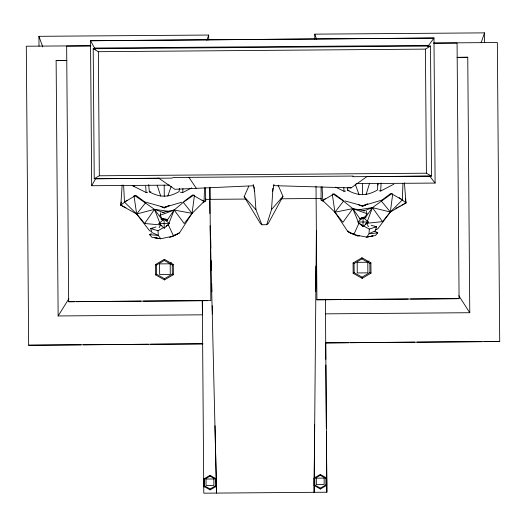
<?xml version="1.0" encoding="UTF-8"?>
<svg xmlns="http://www.w3.org/2000/svg" width="526" height="526" viewBox="0 0 526 526"><rect width="100%" height="100%" fill="white"/><g stroke="black" fill="none" stroke-linecap="round" stroke-linejoin="round"><path stroke-width="0.79" d="M363.072 217.396L363.025 226.607L368.292 222.038L363.072 217.396L357.943 221.965L363.025 226.607M314.627 424.291L314.101 492.316L316.389 230.697M315.666 291.522L315.863 266.117M323.01 201.353L321.031 199.946L321.136 186.881M203.746 479.008L204.443 479.403L209.999 476.135L210.019 475.32L216.35 478.91L216.403 486.188L210.13 489.877L203.805 486.287L203.746 479.008L210.019 475.32M314.035 478.141L314.732 478.535L320.288 475.267L320.308 474.452L326.639 478.042L326.699 485.32L320.426 489.002L314.094 485.419L314.035 478.141L320.308 474.452M155.479 264.539L156.465 265.091L164.322 260.469L164.355 259.325L173.31 264.4L173.389 274.69L164.513 279.911L155.558 274.835L155.479 264.539L164.355 259.325M353.084 262.98L354.07 263.533L361.927 258.917L361.96 257.766L370.915 262.842L370.994 273.132L362.125 278.353L353.17 273.277L353.084 262.98L361.96 257.766M162.33 212.392L174.152 210.032L184.225 223.543L192.062 213.352L204.042 201.504L204.575 187.703M365.241 224.01L366.622 223.313L382.507 221.624L390.351 211.998L402.331 199.939L402.955 183.705M363.729 226.029L369.285 229.073L369.042 233.761L366.688 237.134L353.82 234.589L347.791 231.539L334.944 212.228L322.786 200.564L321.031 199.946M180.392 192.227L182.7 192.575L182.93 188.564M379.18 190.78L380.719 191.017L381.067 182.976M377.964 185.086L378.056 183.528M248.798 186.204L244.143 196.685L260.416 223.504L261.902 224.76L266.728 224.701L271.528 209.558L272.961 188.242M161.962 225.615L160.575 224.937L144.65 223.497L136.655 213.997L120.802 205.193L122.157 185.027M179.346 188.387L179.129 191.589C168.603 197.631 159.937 197.671 149.312 191.826L148.7 184.626M377.859 183.62L377.418 190.031C366.892 196.066 358.226 196.106 347.601 190.261L347.397 187.861M194.456 195.258L192.062 213.352L179.517 232.867L173.541 236.01L160.719 238.758L151.902 237.285L149.654 234.668L151.343 233.544M375.649 229.79L377.786 228.849L390.351 211.998L392.639 194.502M125.951 207.757L120.802 205.193L121.302 202.004M272.639 191.457L273.974 184.238M160.476 206.422L164.217 207.948L164.329 207.395L169.504 205.318M358.765 204.864L362.506 206.389L362.618 205.837L367.792 203.759M193.897 194.936L183.298 202.352L174.152 210.032L167.334 220.013L162.179 218.882L160.088 215.298L160.752 212.708M366.103 194.508L369.482 183.6M206.869 40.344L208.684 35.045L208.71 39.91M481.152 42.718L484.512 32.816L484.584 42.672M167.814 196.066L171.206 186.296M392.218 193.377L372.428 207.632L366.622 223.313L368.476 226.759M166.269 226.042L168.333 224.872L174.152 210.032L192.062 213.352L183.298 202.352M353.82 234.589L358.87 223.366L352.815 208.625L343.531 201.09L332.833 193.844M159.128 227.712L160.575 224.937L154.512 209.348L134.505 195.409M278.096 185.145L282.981 196.349L268.306 223.418L266.728 224.701M169.734 185.159L91.675 185.724L95.574 178.781L159.602 178.275M366.247 211.09L366.957 213.668L364.919 217.284L359.777 218.5L352.815 208.625L334.944 212.228L332.281 194.173M202.319 300.938L202.425 314.818L58.136 315.955L68.84 298.788M144.65 223.497L154.512 209.348L167.945 211.222M363.722 218.658L365.616 217.304L372.428 207.632L390.351 211.998L405.987 202.951L404.402 182.805M364.663 210.801L352.815 208.625L342.945 222.294L334.944 212.228L343.531 201.09M427.743 46.636L433.963 38.076L435.107 183.068L356.227 183.64M150.909 231.249L149.476 230.651L136.655 213.997L145.248 203.207M374.407 231.466L375.972 231.775L377.681 232.873L375.472 235.523L366.688 237.134L372.237 235.983M271.528 209.558L282.981 196.349M170.187 263.802L159.575 263.888L159.661 274.5L170.266 274.414L170.187 263.802L171.371 262.494M368.187 261.81L368.976 260.942M178.268 233.386L177.157 234.458L174.231 235.221M164.25 228.172L169.26 223.451L164.053 218.961L158.911 223.688L164.25 228.172L164.053 218.961M120.802 205.193L126.996 200.215M204.088 487.063L205.081 486.248M322.063 186.776L322.786 200.564L325.285 198.65M183.798 201.59L192.601 194.916L204.042 201.504L205.699 200.853L205.456 187.795M166.078 220.94L167.334 220.013M203.095 202.773L205.699 200.853L205.396 198.447M359.731 219.237L362.361 217.337M273.224 185.632L351.085 187.907L367.122 176.473M155.558 274.835L156.538 274.204L156.465 265.091M353.17 273.277L354.143 272.646L354.07 263.533M203.805 486.287L204.496 485.846L204.443 479.403M314.094 485.419L314.785 484.979L314.732 478.535M172.199 178.123L94.233 178.735L93.214 48.721L98.355 51.693L425.422 49.115L430.505 46.064L431.53 176.078L352.742 176.703M164.191 212.826L154.512 209.348L136.655 213.997L124.498 202.129L135.866 195.363L144.768 201.899L164.329 207.395L181.871 202.194M322.786 200.564L334.155 193.805L343.057 200.334M156.538 274.204L164.467 278.701L172.324 274.079L172.252 264.966L164.322 260.469M354.143 272.646L362.072 277.143L369.929 272.521L369.857 263.408L361.927 258.917M204.496 485.846L210.098 489.022L215.653 485.754L215.601 479.317L209.999 476.135M314.785 484.979L320.387 488.154L325.942 484.887L325.89 478.45L320.288 475.267M94.233 178.735L99.329 175.776L426.402 173.205L431.53 176.078M156.649 238.14L154.348 237.542L160.719 238.758L158.313 235.418L151.948 232.545L150.66 228.534L158.004 230.736L163.514 227.607M215.601 479.317L216.35 478.91M325.89 478.45L326.639 478.042M172.252 264.966L173.31 264.4M369.857 263.408L370.915 262.842M182.7 192.575L191.72 187.894M380.719 191.017L393.908 184.172M395.776 208.23L397.235 207.474M398.688 206.725L400.148 205.968M401.608 205.212L405.987 202.951L405.316 198.966M169.569 237.614L179.517 232.867M164.217 207.948L167.932 206.363M362.506 206.389L365.478 205.12M161.041 219.605L163.297 218.724M363.551 210.985L372.428 207.632L382.507 221.624M160.088 215.298L174.152 210.032M369.285 229.073L376.583 226.752L375.354 230.782L369.042 233.761L377.681 232.873M156.058 226.956L150.66 228.534L152.987 228.534M370.738 236.45L373.033 235.819M154.512 209.348L161.475 218.908L163.685 218.481M134.288 186.086L132.822 185.862L146.123 192.503L147.655 192.24M335.641 187.118L344.037 191.306L345.569 191.05M359.028 209.716L372.428 207.632M359.416 235.937L357.805 236.128L347.791 231.539M253.558 185.77L174.836 189.294L158.648 178.11M149.312 191.826L150.877 191.78M347.601 190.261L349.165 190.215M169.26 223.451L158.911 223.688M375.031 226.778L376.583 226.752L371.165 225.26M457.16 57.419L467.759 57.262L469.771 312.714L325.489 313.851M172.613 177.486L353.163 176.072M39.009 46.176L38.931 36.32L208.684 35.045M314.804 39.075L314.765 34.151L484.518 32.868M150.581 344.247L202.944 343.833L28.66 345.227L26.3 46.222L90.945 45.736M433.516 43.02L497.34 42.514L499.7 341.519L325.41 342.893L348.317 342.689M90.485 45.959L66.651 46.124L68.663 301.727L210.827 300.609L209.933 187.197M434.055 43.231L457.068 43.073L459.08 298.65L316.915 299.774L341.565 299.557M91.682 185.77L90.531 40.732L94.542 48.05L428.631 45.414M93.214 48.721L430.505 46.064M58.136 315.955L56.124 60.503L66.782 60.418M457.101 57.347L467.759 57.262M366.451 176.651L429.657 176.151L435.107 183.068M205.646 199.374L245.872 199.058M280.996 198.782L321.327 198.46M68.663 301.727L74.416 301.661M76.881 301.641L140.975 301.135M143.44 301.115L207.533 300.609M344.03 299.537L408.13 299.031M410.596 299.011L459.073 298.63M28.66 345.227L81.024 344.793M83.476 344.773L148.122 344.267M350.77 342.669L414.593 342.163M417.052 342.143L481.691 341.637M484.15 341.617L499.693 341.492M325.384 299.149L326.876 492.218L203.786 493.184L202.313 300.477M56.124 60.503L66.749 60.497M357.943 221.965L368.292 222.038L367.155 222.018M149.654 234.668L158.313 235.418L158.004 230.736M364.143 217.041L365.616 217.304M348.705 187.453L351.085 187.907M353.84 233.991L350.165 233.09L347.923 230.993M344.984 200.912L362.618 205.837L382.086 200.025L390.89 193.358L402.331 199.939L405.987 202.951M352.815 208.625L366.957 213.668M363.775 217.146L366.037 217.988M165.545 218.987L167.787 219.829M358.87 223.366L362.342 225.266M325.942 484.887L326.699 485.32M215.653 485.754L216.403 486.188M369.929 272.521L370.994 273.132M172.324 274.079L173.389 274.69M161.475 218.908L163.389 220.236M164.71 218.895L167.367 220.749M359.777 218.5L361.053 219.408M399.168 197.598L402.331 199.939M202.148 200.097L204.042 201.504M214.891 486.175L215.89 486.964M314.804 476.931L315.81 477.753M244.143 196.685L255.945 209.71L261.902 224.76M381.587 201.346L390.351 211.998M94.542 48.05L95.456 49.253M188.887 177.315L196.297 188.301M458.823 295.717L469.771 312.714M168.333 224.872L173.541 236.01M355.201 184.1L359.021 194.561M314.772 34.21L316.672 39.483M42.737 46.926L38.931 36.32M157.182 185.27L160.732 196.126M253.177 184.409L254.63 191.615L255.945 209.71M133.992 195.744L136.655 213.997M254.15 186.835L254.314 188.426M254.472 190.017L254.63 191.615M343.754 187.295L344.037 191.306M145.669 186.086L146.123 192.503M123.603 185.093L124.498 202.129M362.072 277.143L362.125 278.353M320.387 488.154L320.426 489.002M210.098 489.022L210.13 489.877M164.467 278.701L164.513 279.911M210.13 225.792L216.567 493.086L215.002 425.712M210.67 238.377L210.9 248.233M211.182 260.561L211.413 270.417M211.715 283.567L211.906 291.779M212.228 305.751L212.419 313.969M425.422 49.115L426.402 173.205M362.48 183.469L362.565 194.673M325.686 342.88L325.811 359.291M325.857 365.031L326.357 428.203M326.383 431.484L326.856 492.198M316.021 186.237L316.915 299.774M209.841 187.887L209.933 199.341M209.742 200.531L209.848 213.503M164.191 185.034L164.276 196.237M98.355 51.693L99.329 175.776M433.957 38.03L90.531 40.732L433.963 38.076M367.792 262.25L357.18 262.329L357.266 272.941L367.871 272.856L367.792 262.25M213.839 478.969L206.021 479.035L206.074 485.439L213.891 485.38L213.839 478.969M324.128 478.101L316.31 478.167L316.363 484.571L324.18 484.512L324.128 478.101"/></g></svg>
